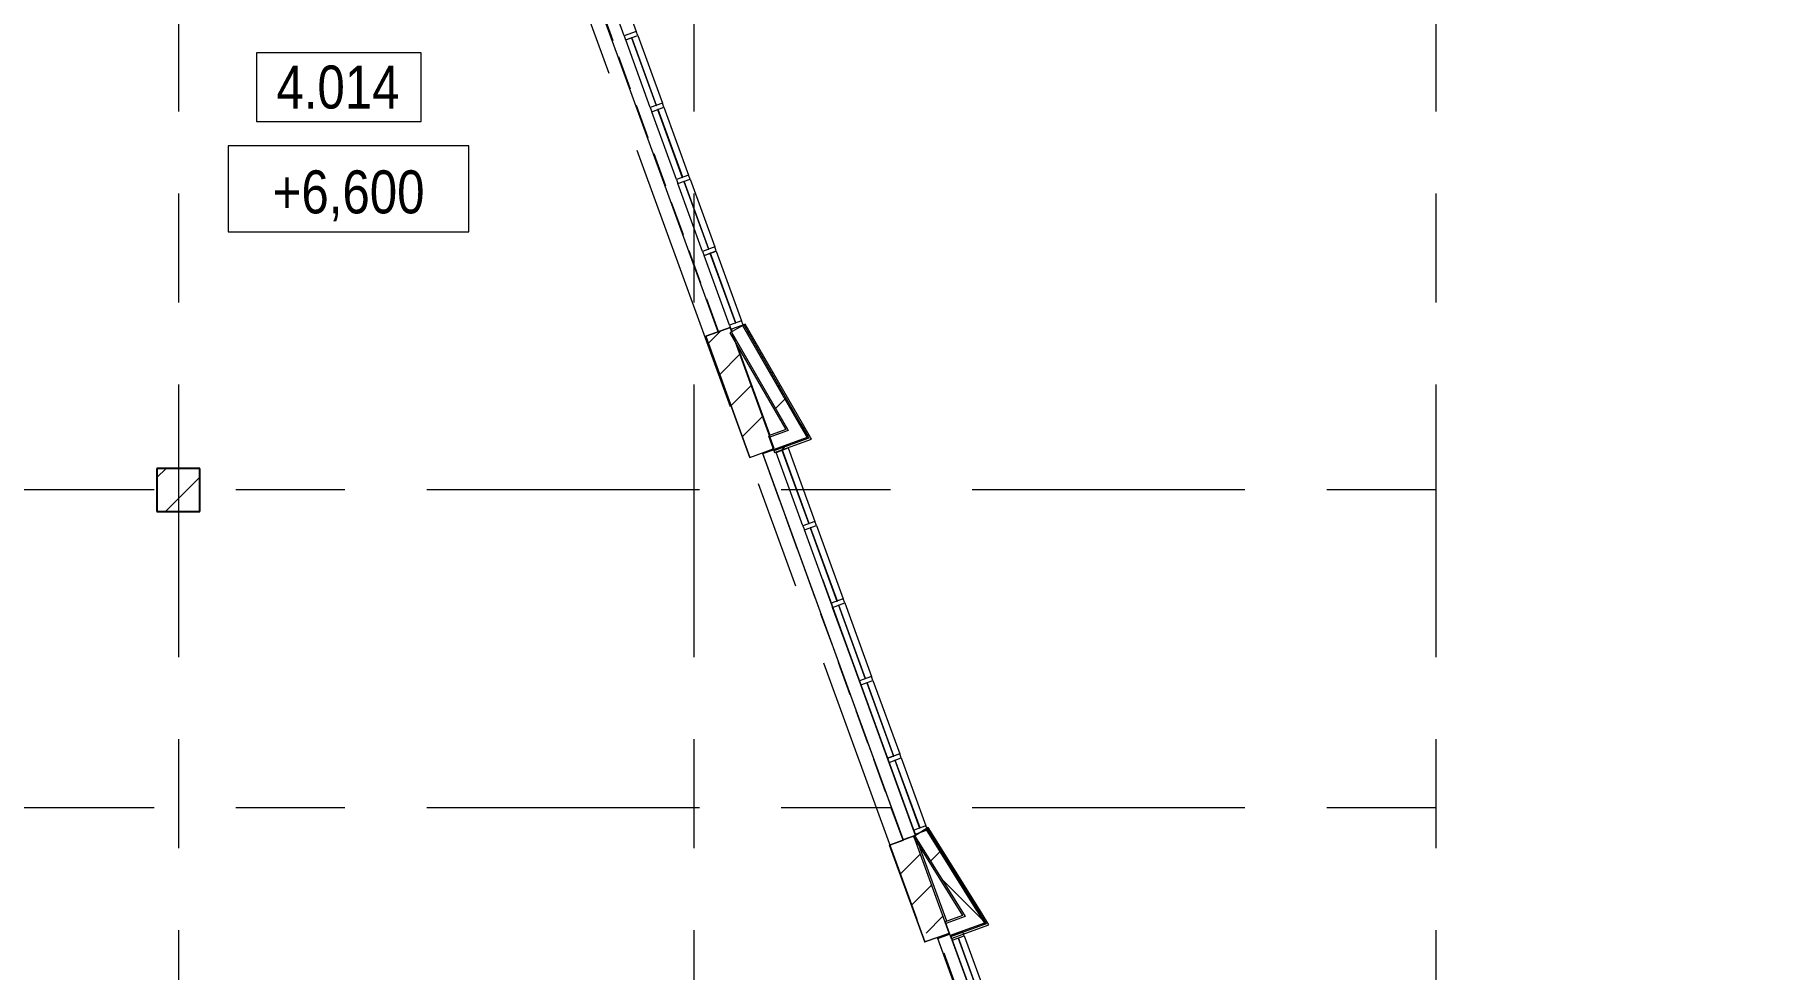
# Model space of a CAD drawing. Header units: millimetres. Extents: x 48966 to 294585, y -43515 to 30344.
# Drawn here: x 241902 to 261986, y -15363 to -4483 of the extents above; entities that cross this region are included whole.
import ezdxf

# ---------------------------------------------------------------- set-up
doc = ezdxf.new("R2010")
doc.units = ezdxf.units.MM
doc.linetypes.add('IMPORT-01 Штриховая _2 мм_', pattern=[600, 400, -200])
doc.linetypes.add('Осевые', pattern=[6350, 1270, -952.5, 3175, -952.5])
for name, color, linetype, lineweight in [('_Разделитель помещений_', 7, 'IMPORT-01 Штриховая _2 мм_', 9), ('Высотные отметки', 7, 'Continuous', 9), ('Импосты витража', 7, 'Continuous', 9), ('Импосты витража-1', 7, 'Continuous', 18), ('Колонны', 7, 'Continuous', 9), ('Колонны-1', 7, 'Continuous', 25), ('Обобщенные модели', 7, 'Continuous', 9), ('Обобщенные модели-1', 7, 'Continuous', 18), ('Общие ребра', 7, 'Continuous', 9), ('Оси-2', 7, 'Осевые', 9), ('Перекрытия', 7, 'Continuous', 9), ('Стены', 7, 'Continuous', 9), ('Стены-1', 7, 'Continuous', 18), ('Текстовые примечания', 7, 'Continuous', 9), ('Черная _1 сплошная', 7, 'Continuous', 9), ('Штриховка разреза-1', 7, 'Continuous', 9)]:
    doc.layers.add(name, color=color, linetype=linetype, lineweight=lineweight)
doc.styles.add('Arial Narrow', font='Arial Narrow.ttf', dxfattribs={"height": 500})
pattern_1 = [(45, (108045, 0), (-707.107, 707.107), []), (135, (108045, 0), (-707.107, -707.107), [])]
pattern_2 = [(0, (108045.05, 0), (812.8, 203.2), [67.056, -542.544, 67.056, -542.544, -3251.2]), (0, (108045.05, 0), (812.8, 203.2), [-1219.2, 67.056, -1152.144, 67.056, -542.544, -1422.4]), (0, (108045.05, 0), (812.8, 203.2), [-3048, 67.056, -339.344, 67.056, -948.944]), (120, (108349.85, 101.6), (-582.37636, 602.30545), [67.056, -542.544, 67.056, -542.544, -3251.2]), (120, (108349.85, 101.6), (-582.37636, 602.30545), [-1219.2, 67.056, -1152.144, 67.056, -542.544, -1422.4]), (120, (108349.85, 101.6), (-582.37636, 602.30545), [-3048, 67.056, -339.344, 67.056, -948.944]), (240, (108451.45, 508), (-230.42364, -805.50545), [67.056, -542.544, 67.056, -542.544, -3251.2]), (240, (108451.45, 508), (-230.42364, -805.50545), [-1219.2, 67.056, -1152.144, 67.056, -542.544, -1422.4]), (240, (108451.45, 508), (-230.42364, -805.50545), [-3048, 67.056, -339.344, 67.056, -948.944])]
pattern_3 = [(45, (108045.05, 0), (-502.8943, 502.8943), []), (45, (108045.05, 762), (-502.8943, 502.8943), [])]
pattern_4 = [(45, (0, 0), (-493.914, 493.914), []), (45, (493.9, 0), (-493.914, 493.914), [873.125, -174.625, 6.706, -167.919])]

# ---------------------------------------------------------------- blocks, each defined once
blk = doc.blocks.new('Обобщенные модели 18 - Обобщенные модели 18-1175902-План 4-го этажа на отм_ _6_600')
at = {"layer": 'Обобщенные модели'}
h = blk.add_hatch(dxfattribs=at)
h.set_pattern_fill('FP_11', color=256, style=0, pattern_type=2)
h.set_pattern_definition([(45, (15, 0), (-493.914, 493.914), []), (45, (508.9, 0), (-493.914, 493.914), [873.125, -174.625, 6.706, -167.919])])
h.paths.add_polyline_path([(144238, -15043), (144520, -14940), (144110, -13813), (143828, -13915), (143912, -14145)], flags=0)
at = {"layer": 'Обобщенные модели-1'}
for p, q in [((144110, -13813), (143828, -13915)), ((144520, -14940), (144110, -13813)), ((143828, -13915), (144238, -15043)), ((144238, -15043), (144520, -14940))]:
    blk.add_line(p, q, dxfattribs=at)
blk = doc.blocks.new('Обобщенные модели 19 - Обобщенные модели 19-1187200-План 4-го этажа на отм_ _6_600')
at = {"layer": 'Обобщенные модели'}
h = blk.add_hatch(dxfattribs=at)
h.set_pattern_fill('FP_7', color=256, style=0, pattern_type=2)
h.set_pattern_definition(pattern_4)
h.paths.add_polyline_path([(138898, -370), (139180, -267), (138667, 1143), (138385, 1040), (138595, 463)], flags=0)
h = blk.add_hatch(dxfattribs=at)
h.set_pattern_fill('FP_7', color=256, style=0, pattern_type=2)
h.set_pattern_definition(pattern_4)
h.paths.add_polyline_path([(142186, -9404), (142468, -9301), (141955, -7891), (141673, -7994)], flags=0)
at = {"layer": 'Обобщенные модели-1'}
for p, q in [((138667, 1143), (138385, 1040)), ((138385, 1040), (138898, -370)), ((139180, -267), (138667, 1143)), ((138898, -370), (139180, -267)), ((141955, -7891), (141673, -7994)), ((141673, -7994), (142186, -9404)), ((142468, -9301), (141955, -7891)), ((142186, -9404), (142468, -9301))]:
    blk.add_line(p, q, dxfattribs=at)
blk = doc.blocks.new('Прямоугольный импост - Прямоугольный черный-8339212-План 4-го этажа на отм_ _6_600')
at = {"layer": 'Импосты витража-1'}
for p, q in [((0, 75), (-50, 75)), ((-50, 75), (-50, -75)), ((0, -75), (0, 75)), ((-50, -75), (0, -75))]:
    blk.add_line(p, q, dxfattribs=at)
blk = doc.blocks.new('Прямоугольный импост - Прямоугольный черный-8339250-План 4-го этажа на отм_ _6_600')
at = {"layer": 'Импосты витража-1'}
for p, q in [((-50, 75), (0, 75)), ((-50, -75), (-50, 75)), ((0, 75), (0, -75)), ((0, -75), (-50, -75))]:
    blk.add_line(p, q, dxfattribs=at)
blk = doc.blocks.new('Прямоугольный импост - Прямоугольный черный-8339241-План 4-го этажа на отм_ _6_600')
at = {"layer": 'Импосты витража'}
for p, q in [((139522, -1199), (139663, -1148)), ((139809, -1988), (139522, -1199)), ((139663, -1148), (139950, -1937)), ((139950, -1937), (139809, -1988))]:
    blk.add_line(p, q, dxfattribs=at)
blk = doc.blocks.new('Прямоугольный импост - Прямоугольный черный-8339177-План 4-го этажа на отм_ _6_600')
at = {"layer": 'Импосты витража-1'}
for p, q in [((-25, 75), (25, 75)), ((-25, -75), (-25, 75)), ((25, 75), (25, -75)), ((25, -75), (-25, -75))]:
    blk.add_line(p, q, dxfattribs=at)
blk = doc.blocks.new('Прямоугольный импост - Прямоугольный черный-8339245-План 4-го этажа на отм_ _6_600')
at = {"layer": 'Импосты витража'}
for p, q in [((141652, -7053), (141793, -7002)), ((141793, -7002), (142089, -7815)), ((141948, -7866), (141652, -7053)), ((142089, -7815), (141948, -7866))]:
    blk.add_line(p, q, dxfattribs=at)
blk = doc.blocks.new('Прямоугольный импост - Прямоугольный черный-8339167-План 4-го этажа на отм_ _6_600')
at = {"layer": 'Импосты витража'}
for p, q in [((144541, -15023), (144682, -14971)), ((144862, -15904), (144541, -15023)), ((144682, -14971), (145003, -15853)), ((145003, -15853), (144862, -15904))]:
    blk.add_line(p, q, dxfattribs=at)
blk = doc.blocks.new('Прямоугольный импост - Прямоугольный черный-8339187-План 4-го этажа на отм_ _6_600')
at = {"layer": 'Импосты витража'}
for p, q in [((137397, 4786), (137538, 4837)), ((137538, 4837), (137849, 3982)), ((137708, 3931), (137397, 4786)), ((137849, 3982), (137708, 3931))]:
    blk.add_line(p, q, dxfattribs=at)
blk = doc.blocks.new('Прямоугольный импост - Прямоугольный черный-V48-План 4-го этажа на отм_ _6_600')
at = {"layer": 'Импосты витража'}
for p, q in [((143806, -12953), (143947, -12902)), ((144094, -13743), (143806, -12953)), ((143947, -12902), (144235, -13692)), ((144235, -13692), (144094, -13743))]:
    blk.add_line(p, q, dxfattribs=at)
blk = doc.blocks.new('Колонна 105 - Колонна 40-55-4749939-План 4-го этажа на отм_ _6_600')
at = {"layer": 'Колонны'}
h = blk.add_hatch(dxfattribs=at)
h.set_pattern_fill('FP_16', color=256, style=0, pattern_type=2)
h.set_pattern_definition([(45, (-12600, 29300), (-493.914, 493.914), []), (45, (-12106.1, 29300), (-493.914, 493.914), [873.125, -174.625, 6.706, -167.919])])
h.paths.add_polyline_path([(122682, 19267), (123182, 19267), (123182, 19767), (122682, 19767)], flags=0)
at = {"layer": 'Колонны-1'}
for p, q in [((123182, 19767), (122682, 19767)), ((122682, 19767), (122682, 19267)), ((123182, 19267), (123182, 19767)), ((122682, 19267), (123182, 19267))]:
    blk.add_line(p, q, dxfattribs=at)
blk = doc.blocks.new('Высотные отметки - Высотная отметка - Рамка_14мм длина-4459141-План 4-го этажа на отм_ _6_600')
at = {"layer": 'Высотные отметки'}
for p, q in [((7, 5), (-7, 5)), ((-7, 5), (-7, 0)), ((7, 0), (7, 5)), ((-7, 0), (7, 0))]:
    blk.add_line(p, q, dxfattribs=at)

msp = doc.modelspace()

# ---------------------------------------------------------------- hatches: boundary and pattern name
at = {"layer": 'Штриховка разреза-1'}
h = msp.add_hatch(dxfattribs=at)
h.set_pattern_fill('FP_3', color=256, style=0, pattern_type=2)
h.set_pattern_definition(pattern_1)
h.paths.add_polyline_path([(250677.4, -9091.7), (250820.5, -9039.6), (250145.4, -7870.3), (250015.5, -7945.3), (250667.2, -9074.1)], flags=0)
h = msp.add_hatch(dxfattribs=at)
h.set_pattern_fill('FP_1', color=256, style=0, pattern_type=2)
h.set_pattern_definition(pattern_2)
h.paths.add_polyline_path([(250896.7, -9171.5), (250911, -9166.3), (250158.4, -7862.8), (250145.4, -7870.3), (250820.5, -9039.6)], flags=0)
h = msp.add_hatch(dxfattribs=at)
h.set_pattern_fill('FP_2', color=256, style=0, pattern_type=2)
h.set_pattern_definition(pattern_3)
h.paths.add_polyline_path([(250918.6, -9179.5), (250937.7, -9172.6), (250175.7, -7852.8), (250158.4, -7862.8), (250911, -9166.3)], flags=0)
h = msp.add_hatch(dxfattribs=at)
h.set_pattern_fill('FP_1', color=256, style=0, pattern_type=2)
h.set_pattern_definition(pattern_2)
h.paths.add_polyline_path([(250508.8, -9328.6), (250918.6, -9179.5), (250911, -9166.3), (250503.7, -9314.6)], flags=0)
h = msp.add_hatch(dxfattribs=at)
h.set_pattern_fill('FP_2', color=256, style=0, pattern_type=2)
h.set_pattern_definition(pattern_3)
h.paths.add_polyline_path([(250515.7, -9347.4), (250947.8, -9190.2), (250937.7, -9172.6), (250508.8, -9328.6)], flags=0)
h = msp.add_hatch(dxfattribs=at)
h.set_pattern_fill('FP_3', color=256, style=0, pattern_type=2)
h.set_pattern_definition(pattern_1)
h.paths.add_polyline_path([(252735.6, -14746.3), (252879.7, -14693.8), (252277.9, -13730.7), (252150.7, -13810.2), (252724.8, -14728.9)], flags=0)
h = msp.add_hatch(dxfattribs=at)
h.set_pattern_fill('FP_1', color=256, style=0, pattern_type=2)
h.set_pattern_definition(pattern_2)
h.paths.add_polyline_path([(252961, -14823.9), (252975.4, -14818.6), (252290.7, -13722.8), (252277.9, -13730.7), (252879.7, -14693.8)], flags=0)
h = msp.add_hatch(dxfattribs=at)
h.set_pattern_fill('FP_2', color=256, style=0, pattern_type=2)
h.set_pattern_definition(pattern_3)
h.paths.add_polyline_path([(252983.5, -14831.6), (253002.8, -14824.6), (252307.6, -13712.2), (252290.7, -13722.8), (252975.4, -14818.6)], flags=0)
h = msp.add_hatch(dxfattribs=at)
h.set_pattern_fill('FP_3', color=256, style=0, pattern_type=2)
h.set_pattern_definition(pattern_1)
h.paths.add_polyline_path([(252562.3, -14969), (252961, -14823.9), (252879.7, -14693.8), (252511, -14828)], flags=0)
h = msp.add_hatch(dxfattribs=at)
h.set_pattern_fill('FP_1', color=256, style=0, pattern_type=2)
h.set_pattern_definition(pattern_2)
h.paths.add_polyline_path([(252567.5, -14983.1), (252983.5, -14831.6), (252975.4, -14818.6), (252562.3, -14969)], flags=0)

# ---------------------------------------------------------------- linework, layer by layer
at = {"layer": '_Разделитель помещений_'}
for p, q in [((249865.9, -7940), (247098.1, -313.1)), ((252013.8, -13858.6), (250377.6, -9350.1)), ((253446.4, -17806.3), (252423.2, -14986.6))]:
    msp.add_line(p, q, dxfattribs=at)
at = {"layer": 'Высотные отметки'}
msp.add_line((245557.3, -6778.4), (245557.3, -6778.4), dxfattribs=at)
msp.add_line((245557.3, -6778.4), (245557.3, -6778.4), dxfattribs=at)
at = {"layer": 'Общие ребра'}
for p, q in [((250015.5, -7945.3), (250667.2, -9074.1)), ((250145.4, -7870.3), (250810.3, -9022)), ((250158.4, -7862.8), (250824.7, -9016.8)), ((250810.3, -9022), (250820.5, -9039.6)), ((250824.7, -9016.8), (250911, -9166.3)), ((250677.4, -9091.7), (250452.4, -9173.6)), ((250896.7, -9171.5), (250503.7, -9314.6)), ((250918.6, -9179.5), (250508.8, -9328.6)), ((250667.2, -9074.1), (250677.4, -9091.7)), ((250820.5, -9039.6), (250896.7, -9171.5)), ((250911, -9166.3), (250918.6, -9179.5)), ((252150.7, -13810.2), (252724.8, -14728.9)), ((252277.9, -13730.7), (252868.9, -14676.5)), ((252290.7, -13722.8), (252883.3, -14671.2)), ((252735.6, -14746.3), (252511, -14828)), ((252961, -14823.9), (252562.3, -14969)), ((252983.5, -14831.6), (252567.5, -14983.1)), ((252724.8, -14728.9), (252735.6, -14746.3)), ((252868.9, -14676.5), (252879.7, -14693.8)), ((252879.7, -14693.8), (252961, -14823.9)), ((252883.3, -14671.2), (252975.4, -14818.6)), ((252975.4, -14818.6), (252983.5, -14831.6))]:
    msp.add_line(p, q, dxfattribs=at)
at = {"layer": 'Оси-2'}
for p, q in [((237296.3, 26095.3), (261985.6, -41737.8)), ((243576.7, 25417.1), (243576.7, -41737.8)), ((249576.7, 25417.1), (249576.7, -41737.8)), ((258216.7, 25417.1), (258216.7, -41737.8)), ((258216.7, -9782.9), (199731.8, -9782.9)), ((258216.7, -13482.9), (199731.8, -13482.9))]:
    msp.add_line(p, q, dxfattribs=at)
at = {"layer": 'Перекрытия'}
for p, q in [((249860.3, -7942.1), (247085.3, -317.7)), ((249717.7, -7994), (249860.3, -7942.1)), ((250230.7, -9403.4), (249717.7, -7994)), ((250025.4, -7939.6), (250015.1, -7911.3)), ((250465.1, -9147.7), (250087.3, -8109.6)), ((252018.4, -13856.9), (250378, -9349.9)), ((250536.9, -9345), (250535.2, -9340.3)), ((243326.7, -10032.9), (243326.7, -9532.9)), ((243326.7, -9532.9), (243826.7, -9532.9)), ((243826.7, -9532.9), (243826.7, -10032.9)), ((243826.7, -10032.9), (243326.7, -10032.9)), ((252160, -13804.4), (251074.3, -10821.5)), ((251857.9, -13915.3), (252018.4, -13856.9)), ((252268.4, -15043), (251857.9, -13915.3)), ((252523.2, -14802.3), (252210.9, -13944.3)), ((252413.7, -14990.1), (252268.4, -15043)), ((253437.9, -17809.4), (252413.7, -14990.1))]:
    msp.add_line(p, q, dxfattribs=at)
at = {"layer": 'Стены'}
for p, q in [((249860.3, -7942.1), (247085.3, -317.7)), ((249860.3, -7942.1), (250002.2, -7890.5)), ((250381.6, -9359.8), (250504, -9315.2)), ((252016.4, -13851.5), (250381.6, -9359.8)), ((250535.2, -9340.3), (250536.9, -9345)), ((251074.5, -10822), (252158.3, -13799.8)), ((252016.4, -13851.5), (252158.3, -13799.8)), ((252417.9, -15001.5), (252555.9, -14951.3)), ((253438.8, -17806.5), (252417.9, -15001.5)), ((252578.2, -15000.3), (253578.9, -17749.9))]:
    msp.add_line(p, q, dxfattribs=at)
at = {"layer": 'Стены-1'}
for p, q in [((248857.1, -4517.7), (248852.4, -4519.4)), ((248852.4, -4519.4), (249139.7, -5308.8)), ((249144.4, -5307.1), (248857.1, -4517.7)), ((249139.7, -5308.8), (249144.4, -5307.1)), ((249161.5, -5354), (249156.8, -5355.7)), ((249156.8, -5355.7), (249444.1, -6145.1)), ((249448.8, -6143.4), (249161.5, -5354)), ((249444.1, -6145.1), (249448.8, -6143.4)), ((249465.9, -6190.4), (249461.2, -6192.1)), ((249461.2, -6192.1), (249748.5, -6981.4)), ((249753.2, -6979.7), (249465.9, -6190.4)), ((249748.5, -6981.4), (249753.2, -6979.7)), ((249770.3, -7026.7), (249765.6, -7028.4)), ((249765.6, -7028.4), (250061.4, -7841.2)), ((250066.1, -7839.5), (249770.3, -7026.7)), ((250175.7, -7852.8), (249998.2, -7955.3)), ((249998.2, -7955.3), (250648.1, -9081.1)), ((250061.4, -7841.2), (250066.1, -7839.5)), ((250843.7, -9009.9), (250175.7, -7852.8)), ((250937.7, -9172.6), (250843.7, -9009.9)), ((250648.1, -9081.1), (250445.6, -9154.8)), ((250445.6, -9154.8), (250515.7, -9347.4)), ((250515.7, -9347.4), (250947.8, -9190.2)), ((250947.8, -9190.2), (250937.7, -9172.6)), ((250609.1, -9318.7), (250604.4, -9320.4)), ((250604.4, -9320.4), (250916, -10175.4)), ((250920.7, -10173.7), (250609.1, -9318.7)), ((243826.7, -10032.9), (243326.7, -10032.9)), ((243326.7, -10034.9), (243826.7, -10034.9)), ((250916, -10175.4), (250920.7, -10173.7)), ((250937.8, -10220.7), (250933.1, -10222.4)), ((250933.1, -10222.4), (251244.7, -11077.4)), ((251249.4, -11075.7), (250937.8, -10220.7)), ((251244.7, -11077.4), (251249.4, -11075.7)), ((251266.5, -11122.6), (251261.8, -11124.4)), ((251261.8, -11124.4), (251573.4, -11979.4)), ((251578.1, -11977.6), (251266.5, -11122.6)), ((251573.4, -11979.4), (251578.1, -11977.6)), ((251595.2, -12024.6), (251590.5, -12026.3)), ((251590.5, -12026.3), (251902.1, -12881.3)), ((251906.8, -12879.6), (251595.2, -12024.6)), ((251902.1, -12881.3), (251906.8, -12879.6)), ((251923.9, -12926.6), (251919.2, -12928.3)), ((251919.2, -12928.3), (252207.1, -13718.3)), ((252211.8, -13716.5), (251923.9, -12926.6)), ((252307.6, -13712.2), (252133.8, -13820.8)), ((252133.8, -13820.8), (252705.6, -14735.9)), ((252207.1, -13718.3), (252211.8, -13716.5)), ((252902.5, -14664.3), (252307.6, -13712.2)), ((251857.9, -13915.3), (251856.1, -13916)), ((251856.1, -13916), (252266.5, -15043.7)), ((252268.4, -15043), (251857.9, -13915.3)), ((252705.6, -14735.9), (252504.2, -14809.2)), ((252504.2, -14809.2), (252574.3, -15001.9)), ((252574.3, -15001.9), (253013.6, -14842)), ((253002.8, -14824.6), (252902.5, -14664.3)), ((253013.6, -14842), (253002.8, -14824.6)), ((252266.5, -15043.7), (252268.4, -15043)), ((252659.1, -14996), (252654.4, -14997.7)), ((252654.4, -14997.7), (252975.2, -15879.2)), ((252979.9, -15877.5), (252659.1, -14996))]:
    msp.add_line(p, q, dxfattribs=at)
at = {"layer": 'Черная _1 сплошная'}
for p, q in [((246405.5, -4694.9), (244485.5, -4694.9)), ((244485.5, -4694.9), (244485.5, -5494.9)), ((246405.5, -5494.9), (246405.5, -4694.9)), ((244485.5, -5494.9), (246405.5, -5494.9))]:
    msp.add_line(p, q, dxfattribs=at)

# ---------------------------------------------------------------- block references
at = {"layer": 'Высотные отметки', "xscale": 199.9999999999999, "yscale": 199.9999999999999, "zscale": 199.9999999999999}
msp.add_blockref('Высотные отметки - Высотная отметка - Рамка_14мм длина-4459141-План 4-го этажа на отм_ _6_600', (245557.3, -6778.4), dxfattribs=at)
at = {"layer": 'Импосты витража'}
for name, p in [('Прямоугольный импост - Прямоугольный черный-8339241-План 4-го этажа на отм_ _6_600', (108958.2, -2509)), ('Прямоугольный импост - Прямоугольный черный-8339241-План 4-го этажа на отм_ _6_600', (109262.6, -3345.3)), ('Прямоугольный импост - Прямоугольный черный-8339241-План 4-го этажа на отм_ _6_600', (109567, -4181.6)), ('Прямоугольный импост - Прямоугольный черный-8339241-План 4-го этажа на отм_ _6_600', (109871.4, -5018)), ('Прямоугольный импост - Прямоугольный черный-8339245-План 4-го этажа на отм_ _6_600', (108045, 0)), ('Прямоугольный импост - Прямоугольный черный-V48-План 4-го этажа на отм_ _6_600', (108045, 0)), ('Прямоугольный импост - Прямоугольный черный-8339167-План 4-го этажа на отм_ _6_600', (108045, 0))]:
    msp.add_blockref(name, p, dxfattribs=at)
at = {"layer": 'Импосты витража', "extrusion": (0, 0, -1)}
for name, p, rotation in [('Прямоугольный импост - Прямоугольный черный-8339177-План 4-го этажа на отм_ _6_600', (-248846.2, -4495.1), 250.0000000000006), ('Прямоугольный импост - Прямоугольный черный-8339177-План 4-го этажа на отм_ _6_600', (-249150.6, -5331.4), 250.0000000000006), ('Прямоугольный импост - Прямоугольный черный-8339177-План 4-го этажа на отм_ _6_600', (-249455, -6167.7), 250.0000000000006), ('Прямоугольный импост - Прямоугольный черный-8339177-План 4-го этажа на отм_ _6_600', (-249759.4, -7004.1), 250.0000000000006), ('Прямоугольный импост - Прямоугольный черный-8339250-План 4-го этажа на отм_ _6_600', (-250080.9, -7887.4), 250.0000000000006), ('Прямоугольный импост - Прямоугольный черный-8339177-План 4-го этажа на отм_ _6_600', (-250926.9, -10198), 249.9775850357087), ('Прямоугольный импост - Прямоугольный черный-8339177-План 4-го этажа на отм_ _6_600', (-251255.6, -11100), 249.9775850357087), ('Прямоугольный импост - Прямоугольный черный-8339177-План 4-го этажа на отм_ _6_600', (-251584.3, -12002), 249.9775850357087), ('Прямоугольный импост - Прямоугольный черный-8339177-План 4-го этажа на отм_ _6_600', (-251913, -12904), 249.9775850357087), ('Прямоугольный импост - Прямоугольный черный-8339250-План 4-го этажа на отм_ _6_600', (-252226.6, -13764.4), 249.9775850357087)]:
    msp.add_blockref(name, p, dxfattribs=dict(at, rotation=rotation))
at = {"layer": 'Импосты витража'}
for name, p, rotation in [('Прямоугольный импост - Прямоугольный черный-8339187-План 4-го этажа на отм_ _6_600', (113141.3, -14184.9), 0.02241496428105785), ('Прямоугольный импост - Прямоугольный черный-8339187-План 4-го этажа на отм_ _6_600', (113470, -15086.9), 0.02241496428105785), ('Прямоугольный импост - Прямоугольный черный-8339187-План 4-го этажа на отм_ _6_600', (113798.7, -15988.9), 0.02241496428105785), ('Прямоугольный импост - Прямоугольный черный-8339187-План 4-го этажа на отм_ _6_600', (114127.4, -16890.8), 0.02241496428105785), ('Прямоугольный импост - Прямоугольный черный-8339212-План 4-го этажа на отм_ _6_600', (252639.6, -14949.9), 109.9999999999994)]:
    msp.add_blockref(name, p, dxfattribs=dict(at, rotation=rotation))
at = {"layer": 'Колонны'}
msp.add_blockref('Колонна 105 - Колонна 40-55-4749939-План 4-го этажа на отм_ _6_600', (120645, -29300), dxfattribs=at)
at = {"layer": 'Обобщенные модели'}
for name, p in [('Обобщенные модели 18 - Обобщенные модели 18-1175902-План 4-го этажа на отм_ _6_600', (108030, 0)), ('Обобщенные модели 19 - Обобщенные модели 19-1187200-План 4-го этажа на отм_ _6_600', (108045, 0))]:
    msp.add_blockref(name, p, dxfattribs=at)

# ---------------------------------------------------------------- texts
at = {"layer": 'Текстовые примечания', "insert": (244718.1, -4843.9), "char_height": 500, "width": 1731.645, "attachment_point": 1, "style": 'Arial Narrow'}
msp.add_mtext('4.014', dxfattribs=at)

# ---------------------------------------------------------------- next in the draw order: texts
at = {"layer": 'Высотные отметки', "insert": (244674.6, -6064), "char_height": 500, "width": 2118.479, "attachment_point": 1, "line_spacing_factor": 0.974696, "style": 'Arial Narrow', "bg_fill": 3, "box_fill_scale": 1.25, "bg_fill_color": 256, "bg_fill_true_color": 13158600, "bg_fill_transparency": 0}
msp.add_mtext('+6,600', dxfattribs=at)

doc.saveas('drawing.dxf')
